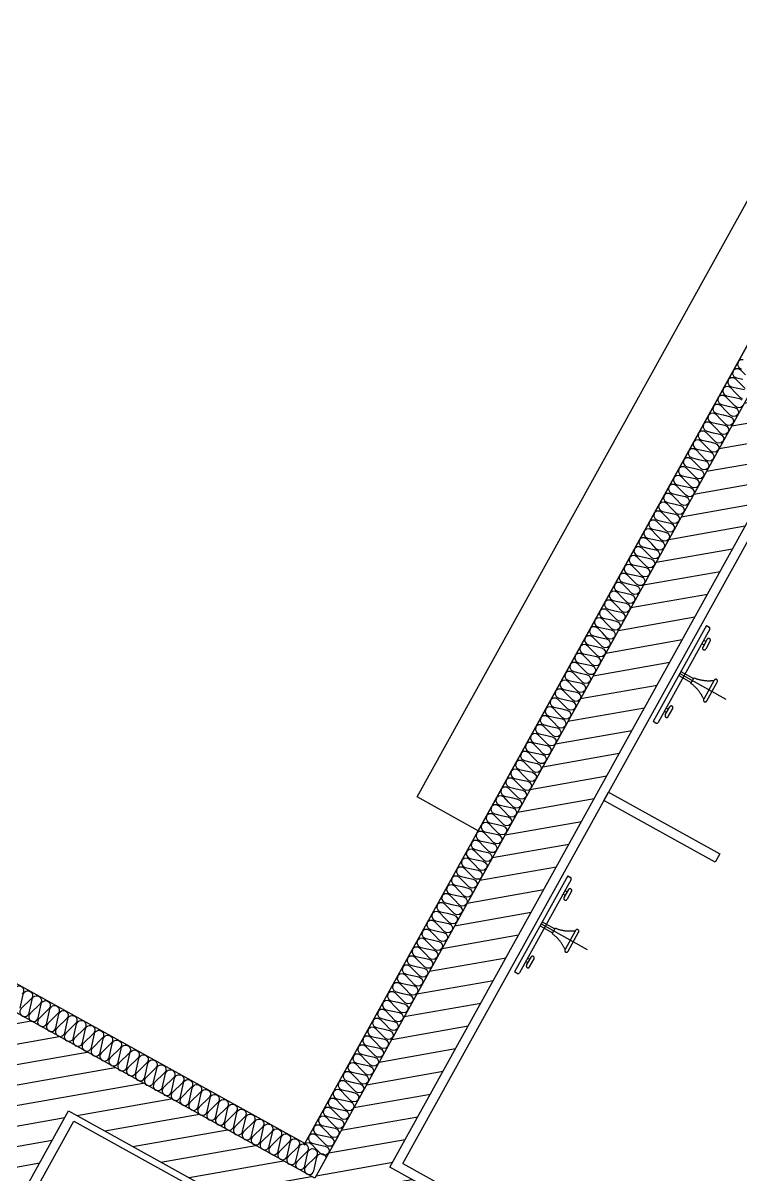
# Model space of a CAD drawing. Header units: millimetres. Extents: x -21000 to 567700, y 435000 to 850800.
# Drawn here: x 274523 to 276781, y 615798 to 619420 of the extents above; entities that cross this region are included whole.
import ezdxf
from ezdxf.xclip import XClip

# ---------------------------------------------------------------- set-up
doc = ezdxf.new("R2010")
doc.units = ezdxf.units.MM
doc.header["$LTSCALE"] = 700
doc.header["$XCLIPFRAME"] = 2
for name, pattern in [('AB_Pbase$0$12$0$HIDDEN', [0.375, 0.25, -0.125]), ('AB_Pbase$0$HIDDEN1', [0.375, 0.25, -0.125]), ('AB_Pbase$0$PHANTOM2', [1.25, 0.625, -0.125, 0.125, -0.125, 0.125, -0.125])]:
    doc.linetypes.add(name, pattern=pattern)
doc.layers.get('0').update_dxf_attribs({"color": 2})
for name, color, linetype in [('AB_Pbase$0$01-F-사우나 시설', 6, 'AB_Pbase$0$12$0$HIDDEN'), ('AB_Pbase$0$FIN', 6, 'Continuous'), ('AB_Pbase$0$HAT-BR', 5, 'Continuous'), ('AB_Pbase$0$I-EWAI_FL_WALL', 3, 'Continuous'), ('AB_Pbase$0$INS', 8, 'Continuous'), ('AB_Pbase$0$WAL', 3, 'Continuous')]:
    doc.layers.add(name, color=color, linetype=linetype)

# ---------------------------------------------------------------- blocks, each defined once
blk = doc.blocks.new('AB_Pbase$0$WRE')
at = {"layer": 'AB_Pbase$0$01-F-사우나 시설', "color": 5, "linetype": 'AB_Pbase$0$HIDDEN1', "ltscale": 100}
for p, q in [((9430, 4911.3), (9430, 5246.3)), ((9435, 5251.3), (9445, 5251.3)), ((9445, 4906.3), (9445, 5251.3)), ((9411, 5214.8), (9411, 5185.8)), ((9422, 5214.8), (9422, 5185.8)), ((9422, 5206.3), (9430, 5206.3)), ((9422, 5194.3), (9430, 5194.3)), ((9329, 5112.8), (9329, 5044.8)), ((9340, 5044.8), (9340, 5112.8)), ((9400, 5068.8), (9400, 5088.8)), ((9445, 5085.8), (9400, 5085.8)), ((9445, 5071.8), (9400, 5071.8)), ((9411, 4942.8), (9411, 4971.8)), ((9422, 4942.8), (9422, 4971.8)), ((9422, 4963.3), (9430, 4963.3)), ((9422, 4951.3), (9430, 4951.3)), ((9445, 4906.3), (9435, 4906.3))]:
    blk.add_line(p, q, dxfattribs=at)
at = {"layer": 'AB_Pbase$0$01-F-사우나 시설', "color": 1, "linetype": 'AB_Pbase$0$PHANTOM2', "ltscale": 2}
blk.add_line((9445, 5078.8), (9279, 5078.8), dxfattribs=at)
at = {"layer": 'AB_Pbase$0$01-F-사우나 시설', "color": 5, "linetype": 'AB_Pbase$0$HIDDEN1', "ltscale": 100}
for centre, radius, start, end in [((9416.5, 5214.8), 5.5, 0, 180), ((9435, 5246.3), 5, 90, 180), ((9416.5, 5185.8), 5.5, 180, 0), ((9334.5, 5113.3), 5.52, 355.0231, 184.9769), ((9414.1, 5211.2), 123.2, 232.9889, 263.4083), ((9334.5, 5044.3), 5.52, 175.0231, 4.9769), ((9414.1, 4946.5), 123.2, 96.5917, 127.0111), ((9416.5, 4971.8), 5.5, 0, 180), ((9416.5, 4942.8), 5.5, 180, 0), ((9435, 4911.3), 5, 180, 270)]:
    blk.add_arc(centre, radius, start, end, dxfattribs=at)
blk = doc.blocks.new('AB_Pbase$0$CON-106-B2F')
for p, q in [((-7230, -5550), (-7230, -5330)), ((-7230, -5330), (-2950, -5330)), ((-2950, -5550), (-7230, -5550))]:
    blk.add_line(p, q)
blk = doc.blocks.new('AB_Pbase$0$CON-106-B1F')
blk.add_blockref('AB_Pbase$0$CON-106-B2F', (0, 0))
blk = doc.blocks.new('AB_Pbase$0$지하1층 동골조')
at = {"rotation": 60.99999813646934}
blk.add_blockref('AB_Pbase$0$CON-106-B1F', (127660.4, -14071), dxfattribs=at)
blk = doc.blocks.new('AB_Pbase')
at = {"layer": 'AB_Pbase$0$HAT-BR'}
h = blk.add_hatch(dxfattribs=at)
h.set_pattern_fill('ANSI31', color=256, scale=20, angle=145)
h.paths.add_polyline_path([(235929.4, 604527.6), (236063.8, 604661.9), (238153, 602571.6), (240063.6, 606018.4), (240229.8, 605926.3), (238280.5, 602409.7), (237010.4, 601140.3), (237826.9, 600323.4), (237692.5, 600189.1), (236741.7, 601140.4), (238029, 602427)])
h.paths.add_polyline_path([(238632.8, 599517.1), (232550.1, 593437.5), (232684.4, 593303.2), (238767.1, 599382.7)])
h.paths.add_polyline_path([(239573, 598576.4), (244422.5, 593724.3), (238339.7, 587644.8), (238205.4, 587779.2), (244153.8, 593724.4), (239438.6, 598442)])
h.paths.add_polyline_path([(253366.3, 576146.8), (254890.9, 574621.3), (254756.5, 574487), (253231.9, 576012.5)], flags=17)
h.paths.add_polyline_path([(246954.3, 581883.1), (245525.6, 580455.2), (245391.3, 580589.5), (246820, 582017.5)])
h.paths.add_polyline_path([(247173.6, 582371), (252407.6, 587602.2), (252541.9, 587467.8), (247308, 582236.6)])
h.paths.add_polyline_path([(260580.1, 582120.7), (261142.4, 583135.1), (260976.2, 583227.2), (260414, 582212.8)], flags=17)
h.paths.add_polyline_path([(263886.9, 576046.1), (264234.4, 575698.5), (264194.3, 575658.4), (265114.4, 575148.5), (265206.5, 575314.6)])
edge = h.paths.add_edge_path()
edge.add_line((263638.9, 581842.7), (261303.6, 583137.2))
edge.add_line((261303.6, 583137.2), (261395.8, 583303.3))
edge.add_line((261395.8, 583303.3), (265930.7, 580789.6))
edge.add_line((265930.7, 580789.6), (269809.1, 587786.6))
edge.add_line((269809.1, 587786.6), (269975.3, 587694.4))
edge.add_line((269975.3, 587694.4), (266096.8, 580697.5))
edge.add_line((266096.8, 580697.5), (266534.1, 580455.1))
edge.add_line((266534.1, 580455.1), (266442, 580288.9))
edge.add_line((266442, 580288.9), (263805.1, 581750.6))
edge.add_line((263638.9, 581842.7), (262485.1, 579761.3))
edge.add_line((263805.1, 581750.6), (261405.4, 577421.6))
edge.add_line((262393, 579595.1), (259935.3, 580957.4))
edge.add_line((262485.1, 579761.3), (259861.3, 581215.7))
edge.add_line((262393, 579595.1), (261239.3, 577513.7))
edge.add_line((259861.3, 581215.7), (259168.1, 579965.2))
edge.add_line((259334.3, 579873.1), (259168.1, 579965.2))
edge.add_line((259935.3, 580957.4), (259334.3, 579873.1))
edge.add_line((261239.3, 577513.7), (258615.4, 578968.1))
edge.add_line((258615.4, 578968.1), (258523.3, 578802))
edge.add_line((258523.3, 578802), (263739.4, 575910.6))
edge.add_line((263739.4, 575910.6), (263879.2, 576050.4))
edge.add_line((263879.2, 576050.4), (261405.4, 577421.6))
edge = h.paths.add_edge_path()
edge.add_line((273761.7, 610263.5), (273411.9, 610457.4))
edge.add_line((273411.9, 610457.4), (273281, 610221.2))
edge.add_line((273281, 610221.2), (271837.9, 611021.2))
edge.add_line((271837.9, 611021.2), (270579.8, 608751.5))
edge.add_line((270579.8, 608751.5), (267899.1, 610237.5))
edge.add_line((267899.1, 610237.5), (268345.1, 611042.1))
edge.add_line((268345.1, 611042.1), (267907.8, 611284.5))
edge.add_line((267907.8, 611284.5), (267461.8, 610479.9))
edge.add_line((267461.8, 610479.9), (264676.1, 612024))
edge.add_line((264676.1, 612024), (266867.4, 615977.3))
edge.add_line((266867.4, 615977.3), (266701.3, 616069.4))
edge.add_line((266701.3, 616069.4), (265295.3, 613533))
edge.add_line((265295.3, 613533), (264945.5, 613726.9))
edge.add_line((264945.5, 613726.9), (264853.4, 613560.7))
edge.add_line((264853.4, 613560.7), (265203.2, 613366.8))
edge.add_line((265203.2, 613366.8), (264417.8, 611949.9))
edge.add_line((264417.8, 611949.9), (276229.5, 605402.6))
edge.add_line((276229.5, 605402.6), (278088.8, 608756.8))
edge.add_line((278088.8, 608756.8), (278565.5, 608492.5))
edge.add_line((278565.5, 608492.5), (278798.2, 608912.4))
edge.add_line((278798.2, 608912.4), (278719.4, 608956))
edge.add_line((278719.4, 608956), (278578.9, 608702.3))
edge.add_line((278578.9, 608702.3), (278093.4, 608971.4))
edge.add_line((278093.4, 608971.4), (278825.5, 610292.1))
edge.add_line((278825.5, 610292.1), (278746.8, 610335.7))
edge.add_line((278746.8, 610335.7), (278092.3, 609155))
edge.add_line((278092.3, 609155), (277414.5, 609530.7))
edge.add_line((277414.5, 609530.7), (277370.8, 609452))
edge.add_line((277370.8, 609452), (278048.7, 609076.3))
edge.add_line((278048.7, 609076.3), (276155.5, 605660.9))
edge.add_line((276155.5, 605660.9), (275027.2, 606286.3))
edge.add_line((275027.2, 606286.3), (275473.2, 607090.9))
edge.add_line((275473.2, 607090.9), (275394.5, 607134.6))
edge.add_line((275394.5, 607134.6), (274948.5, 606329.9))
edge.add_line((274948.5, 606329.9), (274668.6, 606485.1))
edge.add_line((274668.6, 606485.1), (275114.6, 607289.7))
edge.add_line((275114.6, 607289.7), (275035.9, 607333.3))
edge.add_line((275035.9, 607333.3), (274589.9, 606528.7))
edge.add_line((274589.9, 606528.7), (270746, 608659.4))
edge.add_line((270746, 608659.4), (271911.9, 610762.9))
edge.add_line((271911.9, 610762.9), (273538.7, 609861.1))
edge.add_line((273538.7, 609861.1), (273766.6, 610272.2))
h.paths.add_polyline_path([(249823.9, 630123.9), (248214.6, 631015.9), (248122.5, 630849.7), (249731.8, 629957.7)])
h.paths.add_polyline_path([(264448.6, 621462.8), (264706.6, 621319.7), (264798.7, 621485.9), (263959.1, 621951.3), (263866.9, 621785.1), (264282.4, 621554.9), (263271.6, 619731.3), (263437.7, 619639.2)])
h.paths.add_polyline_path([(269499.6, 619034.5), (268660, 619499.9), (268567.9, 619333.7), (269048.9, 619067.1), (267972.6, 617125.4), (268138.8, 617033.3), (269215.1, 618975), (269407.5, 618868.3)])
h.paths.add_polyline_path([(278950.9, 618872.1), (277573.4, 619635.6), (275440.2, 615787.3), (272265.3, 617547.2), (272173.2, 617381), (274499.7, 616091.4), (273527.6, 614337.8), (273693.8, 614245.7), (274665.9, 615999.3), (276004, 615257.5), (276166.4, 615550.5), (275676.7, 615822), (277647.4, 619377.4), (278858.8, 618705.9)])
h.paths.add_polyline_path([(271683.5, 616497.6), (271517.4, 616589.7), (270492, 614739.9), (270658.2, 614647.8)])
h.paths.add_polyline_path([(266121, 619581), (265095.6, 617731.2), (264929.4, 617823.3), (265954.8, 619673.1)])
h.paths.add_polyline_path([(264405.1, 617124.9), (264497.2, 617291.1), (264296.1, 617402.6), (264203.9, 617236.4)])
edge = h.paths.add_edge_path()
edge.add_line((261140, 623342.4), (261232.1, 623508.6))
edge.add_line((261232.1, 623508.6), (257484.4, 625586))
edge.add_line((257484.4, 625586), (257392.3, 625419.8))
edge.add_line((257392.3, 625419.8), (258756.7, 624663.5))
edge.add_line((258756.7, 624663.5), (257030.8, 621549.9))
edge.add_line((257030.8, 621549.9), (255666.4, 622306.2))
edge.add_line((255666.4, 622306.2), (255622.7, 622227.5))
edge.add_line((255622.7, 622227.5), (256987.1, 621471.2))
edge.add_line((256987.1, 621471.2), (256735, 621016.4))
edge.add_line((256735, 621016.4), (256813.8, 620972.7))
edge.add_line((256813.8, 620972.7), (258835.4, 624619.9))
edge.add_line((258835.4, 624619.9), (261140, 623342.4))
h.paths.add_polyline_path([(252295.3, 623557.4), (252251.7, 623478.7), (252800.5, 623174.5), (252844.1, 623253.2)], flags=17)
h.paths.add_polyline_path([(278024, 614023.5), (278741.6, 615317.9), (277798.7, 613617.1), (277877.5, 613573.4), (278119.7, 614010.5), (279335.4, 613336.6), (279379.1, 613415.3), (278163.4, 614089.2), (278820.3, 615274.3), (278741.6, 615317.9)])
h.paths.add_polyline_path([(276999.8, 611990.1), (277047.9, 611963.4), (276926.7, 611744.8), (276799.9, 611815.1), (277163.5, 612471), (277242.2, 612427.4)], flags=17)
h.paths.add_polyline_path([(275349.5, 612653.4), (275456.1, 612845.8), (275766.5, 612673.7), (275659.8, 612481.3)], flags=17)
h.paths.add_polyline_path([(274915.1, 612859.8), (274748.9, 612952), (274506.5, 612514.6), (274672.7, 612422.5)], flags=17)
h.paths.add_polyline_path([(279024.5, 610867.8), (280144.5, 612888.1), (280223.2, 612844.5), (279103.3, 610824.1)])
h.paths.add_polyline_path([(279601.8, 610547.8), (280721.7, 612568.2), (280800.4, 612524.5), (279680.5, 610504.2)])
edge = h.paths.add_edge_path()
edge.add_line((268115.9, 579441.1), (268710.6, 579111.4))
edge.add_line((268710.6, 579111.4), (268676.7, 579050.2))
edge.add_line((268676.7, 579050.2), (271436.1, 577520.6))
edge.add_line((271436.1, 577520.6), (271470, 577581.9))
edge.add_line((271470, 577581.9), (271528.2, 577686.8))
edge.add_line((271528.2, 577686.8), (268174.1, 579546.1))
edge.add_line((268174.1, 579546.1), (268115.9, 579441.1))
h.paths.add_polyline_path([(252546, 576288.4), (251117.3, 574860.5), (254615.6, 571360.4), (257807.1, 577118), (257640.9, 577210.2), (255736.8, 573775), (255682.7, 573829.2), (255548.3, 573694.9), (255641, 573602.1), (254521.2, 571582.1), (251315.3, 574789.7), (252680.4, 576154.1)])
h.paths.add_polyline_path([(254748.7, 622094.5), (254457.8, 621569.8), (254624, 621477.7), (254914.9, 622002.4)], flags=17)
h.paths.add_polyline_path([(260390.1, 620339.5), (260224, 620431.6), (261377.8, 622513.2), (261544, 622421.1)])
h.paths.add_polyline_path([(246694.2, 601788.4), (244262.8, 603136.2), (244354.9, 603302.4), (246786.3, 601954.6)])
h.paths.add_polyline_path([(264513.8, 616681.6), (263362.4, 614604.4), (263948.4, 614279.6), (263856.3, 614113.4), (262500.6, 614864.9), (262592.7, 615031.1), (263196.2, 614696.5), (264347.6, 616773.8)])
h.paths.add_polyline_path([(251505.8, 616203), (251413.7, 616036.9), (267384.3, 607184.2), (267476.4, 607350.4)])
h.paths.add_polyline_path([(271057.7, 605148), (274188.8, 603412.4), (272429, 600237.5), (270189.9, 601478.7), (270097.8, 601312.5), (274624, 598803.6), (274716.1, 598969.8), (272595.1, 600145.4), (274355, 603320.3), (277464.3, 601596.8), (270405.5, 588862.3), (265870.5, 591376.1), (265778.4, 591209.9), (270479.5, 588604), (277722.6, 601670.9), (271149.8, 605314.2)])
h.paths.add_polyline_path([(255481.8, 630440.5), (255389.7, 630274.4), (255792, 630051.4), (254296.4, 627353.1), (254375.1, 627309.5), (255870.8, 630007.7), (258726.4, 628424.8), (257230.8, 625726.6), (257396.9, 625634.5), (258984.7, 628498.9)])
h.paths.add_polyline_path([(252754.7, 624571.9), (253714.6, 626303.6), (253793.4, 626260), (252833.4, 624528.2)])
h.paths.add_polyline_path([(271454, 617733.9), (271546.1, 617900.1), (271143.9, 618123.1), (271051.8, 617956.9)])
h.paths.add_polyline_path([(274129.6, 612597.8), (274173.2, 612676.5), (272975, 613340.7), (272679.2, 612807.2), (272845.4, 612715.1), (273097.5, 613169.9)], flags=17)
h.paths.add_polyline_path([(261119, 615848), (261285.2, 615755.9), (262691.1, 618292.3), (262525, 618384.4)])
h.paths.add_polyline_path([(261302.7, 615746.2), (261210.6, 615580), (261503.6, 615417.6), (261595.7, 615583.7)], flags=17)
h.paths.add_polyline_path([(260779.6, 615235.7), (260945.8, 615143.6), (260407.7, 614172.8), (247559.5, 621294.6), (247428.3, 621367.4), (245110.6, 622652.1), (245202.7, 622818.3), (246042.3, 622352.9), (246488.4, 623157.5), (246654.5, 623065.4), (246208.5, 622260.8), (248062.7, 621233), (249400.8, 623646.9), (248952.5, 623895.4), (248996.2, 623974.1), (249984.5, 623426.3), (249940.9, 623347.5), (249479.5, 623603.3), (248141.4, 621189.3), (250017.5, 620149.4), (251359.6, 622570.7), (250948.5, 622798.5), (250988.1, 622869.9), (251939.3, 622342.7), (251895.6, 622264), (251434.3, 622519.7), (250096.2, 620105.8), (252811.9, 618600.4), (253257.9, 619405.1), (253336.6, 619361.5), (252890.6, 618556.8), (253257.9, 618353.2), (254159.7, 619980), (253792.3, 620183.6), (253676, 619973.7), (253597.3, 620017.3), (253905.1, 620572.7), (254071.3, 620480.6), (253971.9, 620301.3), (254627.9, 619937.7), (254535.8, 619771.5), (254238.4, 619936.4), (253336.7, 618309.6), (254613.6, 617601.7), (255607.5, 619394.7), (255773.6, 619302.6), (254779.8, 617509.6), (260333.6, 614431.1)])
h.paths.add_polyline_path([(251257.3, 624727.3), (251091.2, 624819.4), (250887.5, 624452.1), (248071, 626013.3), (247978.9, 625847.1), (247979.1, 625847), (246827.7, 623769.8), (246993.9, 623677.6), (248145.3, 625754.9), (251552, 623866.5), (251644.1, 624032.7), (251053.7, 624359.9)])
h.paths.add_polyline_path([(239278.8, 608614.4), (239444.9, 608522.3), (239503.1, 608627.2), (240058.5, 608319.4), (240150.6, 608485.5), (239595.2, 608793.4), (239937, 609410), (239416.6, 609698.5), (239373, 609619.7), (239727.2, 609423.4)], flags=17)
h.paths.add_polyline_path([(249096, 617321.6), (249188.1, 617487.8), (246328.1, 619073.1), (246196.9, 619145.8), (244727.6, 619960.3), (244635.4, 619794.1)])
h.paths.add_polyline_path([(244912.1, 609773.6), (245004.2, 609939.8), (238523.3, 613532.3), (235245.5, 607619), (234042, 606416.1), (235434.6, 605022.7), (235569, 605157.1), (234240, 606486.8), (235318, 607564.2), (236122.2, 609014.9), (238706.7, 607582.3), (238270.4, 606795.2), (238991.9, 606395.2), (239084, 606561.4), (238528.6, 606869.2), (239047.4, 607805.1), (238881.2, 607897.2), (238798.8, 607748.5), (238357.1, 607993.3), (239086.7, 609309.6), (239008, 609353.3), (238278.4, 608037), (236214.3, 609181.1), (238509.9, 613322.4), (242795.5, 610946.9), (241038.1, 607776.4), (241204.2, 607684.3), (242961.7, 610854.8)])
h.paths.add_polyline_path([(254770.9, 631457.8), (254937, 631365.6), (255145.7, 631742.1), (254979.5, 631834.2)])
h.paths.add_polyline_path([(254539.5, 630648.5), (254373.3, 630740.6), (254143, 630325.1), (253548.3, 630654.8), (253504.7, 630576.1), (254099.4, 630246.4), (253042.5, 628339.7), (251765.6, 629047.6), (252822.5, 630954.2), (252848.7, 630939.7), (252892.3, 631018.4), (252787.4, 631076.6), (251686.9, 629091.2), (250436.1, 629784.5), (250344, 629618.3), (251594.7, 628925), (250494.2, 626939.6), (250599.2, 626881.5), (250642.8, 626960.2), (250616.6, 626974.7), (251673.5, 628881.4), (252950.4, 628173.6), (251893.5, 626266.9), (251298.8, 626596.6), (251255.1, 626517.9), (251849.9, 626188.2), (251488.7, 625536.6), (251654.9, 625444.5)])
at = {"layer": 'AB_Pbase$0$FIN'}
for p, q in [((275409, 615896.1), (266400.4, 620889.6)), ((275409, 615896.1), (277549.4, 619757.5)), ((275717.4, 615833.7), (277659.1, 619336.6)), ((275717.4, 615833.7), (276425.9, 615441))]:
    blk.add_line(p, q, dxfattribs=at)
blk.add_lwpolyline([(274200, 615097), (274682.4, 615967.3), (275994.3, 615240)], dxfattribs=at)
at = {"layer": 'AB_Pbase$0$I-EWAI_FL_WALL', "color": 7}
blk.add_lwpolyline([(276714.5, 616807.4), (276700, 616781.2), (276350.1, 616975.1), (276364.7, 617001.3)], close=True, dxfattribs=at)
at = {"layer": 'AB_Pbase$0$INS'}
for points in [[(274495.3, 616380.9, -1.337395), (274520.1, 616367.1)], [(274513.7, 616322.6), (274523.3, 616365.3, -1.337394), (274548.1, 616351.6), (274516.9, 616320.8, 1.337394), (274541.7, 616307.1), (274551.2, 616349.8, -1.337394), (274576.1, 616336.1), (274544.9, 616305.3, 1.337395), (274569.7, 616291.5), (274579.2, 616334.3, -1.337395), (274604.1, 616320.5), (274572.9, 616289.8, 1.337394), (274597.7, 616276), (274607.2, 616318.8, -1.337394), (274632.1, 616305), (274600.8, 616274.3, 1.337394), (274625.7, 616260.5), (274635.2, 616303.3, -1.337394), (274660, 616289.5), (274628.8, 616258.8, 1.337395), (274653.7, 616245), (274663.2, 616287.8, -1.337395), (274688, 616274), (274656.8, 616243.3, 1.337395), (274681.6, 616229.5), (274691.2, 616272.3, -1.337395), (274716, 616258.5), (274684.8, 616227.7, 1.337394), (274709.6, 616214), (274719.2, 616256.7, -1.337394), (274744, 616243), (274712.8, 616212.2, 1.337394), (274737.6, 616198.5), (274747.2, 616241.2, -1.337394), (274772, 616227.5), (274740.8, 616196.7, 1.337394), (274765.6, 616182.9), (274775.1, 616225.7, -1.337394), (274800, 616212), (274768.8, 616181.2, 1.337395), (274793.6, 616167.4), (274803.1, 616210.2, -1.337395), (274828, 616196.4), (274796.8, 616165.7, 1.337395), (274821.6, 616151.9), (274831.1, 616194.7, -1.337395), (274856, 616180.9), (274824.7, 616150.2, 1.337395), (274849.6, 616136.4), (274859.1, 616179.2, -1.337395), (274883.9, 616165.4), (274852.7, 616134.7, 1.337395), (274877.6, 616120.9), (274887.1, 616163.7, -1.337394), (274911.9, 616149.9), (274880.7, 616119.1, 1.337395), (274905.6, 616105.4), (274915.1, 616148.1, -1.337395), (274939.9, 616134.4), (274908.7, 616103.6, 1.337395), (274933.5, 616089.9), (274943.1, 616132.6, -1.337394), (274967.9, 616118.9), (274936.7, 616088.1, 1.337394), (274961.5, 616074.4), (274971.1, 616117.1, -1.337394), (274995.9, 616103.4), (274964.7, 616072.6, 1.337394), (274989.5, 616058.8), (274999.1, 616101.6, -1.337394), (275023.9, 616087.8), (274992.7, 616057.1, 1.337394), (275017.5, 616043.3), (275027, 616086.1, -1.337394), (275051.9, 616072.3), (275020.7, 616041.6, 1.337395), (275045.5, 616027.8), (275055, 616070.6, -1.337395), (275079.9, 616056.8), (275048.6, 616026.1, 1.337394), (275073.5, 616012.3), (275083, 616055.1, -1.337394), (275107.8, 616041.3), (275076.6, 616010.5, 1.337394), (275101.5, 615996.8), (275111, 616039.5, -1.337394), (275135.8, 616025.8), (275104.6, 615995, 1.337395), (275129.5, 615981.3), (275139, 616024, -1.337395), (275163.8, 616010.3), (275132.6, 615979.5, 1.337395), (275157.4, 615965.8), (275167, 616008.5, -1.337394), (275191.8, 615994.8), (275160.6, 615964, 1.337394), (275185.4, 615950.2), (275195, 615993, -1.337395), (275219.8, 615979.2), (275188.6, 615948.5, 1.337395), (275213.4, 615934.7), (275223, 615977.5, -1.337394), (275247.8, 615963.7), (275216.6, 615933, 1.337394), (275241.4, 615919.2), (275250.9, 615962, -1.337394), (275275.8, 615948.2), (275244.6, 615917.5, 1.337394), (275269.4, 615903.7), (275278.9, 615946.5, -1.337394), (275303.8, 615932.7), (275272.5, 615901.9, 1.337395), (275297.4, 615888.2), (275306.9, 615931, -1.337394), (275331.8, 615917.2), (275300.5, 615886.4, 1.337394), (275325.4, 615872.7), (275334.9, 615915.4, -1.337394), (275359.7, 615901.7), (275328.5, 615870.9, 1.337394), (275353.4, 615857.2), (275362.9, 615899.9, -1.337394), (275387.7, 615886.2), (275356.5, 615855.4, 1.337394), (275381.3, 615841.6), (275390.9, 615884.4, -1.337394), (275415.7, 615870.6), (275384.5, 615839.9, 1.337394), (275409.3, 615826.1), (275418.9, 615868.9, -1.337394), (275443.7, 615855.1), (275412.5, 615824.4, 1.337395), (275437.3, 615810.6), (275446.9, 615853.4, -0.843611), (275476, 615851.9, -0.843611)]]:
    blk.add_lwpolyline(points, format="xyb", dxfattribs=at)
for points in [[(276788.2, 618361.1), (276778.9, 618360.8), (276771.8, 618354.6), (276770.3, 618345.4), (276774.6, 618336.6), (276782.3, 618332.3)], [(276795, 618313.9), (276780.4, 618328.8), (276772.7, 618333.1), (276763.4, 618332.8), (276756.3, 618326.6), (276754.8, 618317.4), (276759.1, 618308.6), (276766.8, 618304.3), (276787.2, 618299.9)], [(276794, 618271), (276779.4, 618285.9), (276764.9, 618300.8), (276757.2, 618305.1), (276747.8, 618304.8), (276740.8, 618298.6), (276739.3, 618289.4), (276743.6, 618280.6), (276751.3, 618276.4), (276771.7, 618271.9), (276792.1, 618267.5)], [(276786.2, 618238.7), (276778.5, 618243), (276763.9, 618257.9), (276749.3, 618272.9), (276741.6, 618277.1), (276732.3, 618276.8), (276725.3, 618270.7), (276723.8, 618261.4), (276728.1, 618252.6), (276735.8, 618248.4), (276756.2, 618243.9), (276776.6, 618239.5), (276784.3, 618235.2)], [(276787.5, 618217.9), (276780.4, 618211.7), (276770.7, 618210.7), (276763, 618215), (276748.4, 618229.9), (276733.8, 618244.9), (276726.1, 618249.1), (276716.8, 618248.8), (276709.7, 618242.7), (276708.3, 618233.4), (276712.6, 618224.6), (276720.3, 618220.4), (276740.7, 618215.9), (276761.1, 618211.5), (276768.8, 618207.2), (276773.4, 618199.1), (276772, 618189.9), (276764.9, 618183.7), (276755.2, 618182.7), (276747.5, 618187), (276732.9, 618201.9), (276718.3, 618216.9), (276710.6, 618221.1), (276701.3, 618220.8), (276694.2, 618214.7), (276692.8, 618205.4), (276697, 618196.7), (276704.7, 618192.4), (276725.1, 618187.9), (276745.5, 618183.5), (276753.2, 618179.2), (276757.9, 618171.2), (276756.4, 618161.9), (276749.4, 618155.8), (276739.7, 618154.7), (276732, 618159), (276717.4, 618174), (276702.8, 618188.9), (276695.1, 618193.2), (276685.8, 618192.8), (276678.7, 618186.7), (276677.3, 618177.4), (276681.5, 618168.7), (276689.2, 618164.4), (276709.6, 618160), (276730, 618155.5), (276737.7, 618151.2), (276742.4, 618143.2), (276740.9, 618133.9), (276733.9, 618127.8), (276724.2, 618126.8), (276716.5, 618131), (276701.9, 618146), (276687.3, 618160.9), (276679.6, 618165.2), (276670.3, 618164.9), (276663.2, 618158.7), (276661.7, 618149.5), (276666, 618140.7), (276673.7, 618136.4), (276694.1, 618132), (276714.5, 618127.5), (276722.2, 618123.3), (276726.9, 618115.2), (276725.4, 618105.9), (276718.4, 618099.8), (276708.6, 618098.8), (276700.9, 618103), (276686.4, 618118), (276671.8, 618132.9), (276664.1, 618137.2), (276654.8, 618136.9), (276647.7, 618130.7), (276646.2, 618121.5), (276650.5, 618112.7), (276658.2, 618108.4), (276678.6, 618104), (276699, 618099.5), (276706.7, 618095.3), (276711.4, 618087.2), (276709.9, 618077.9), (276702.8, 618071.8), (276693.1, 618070.8), (276685.4, 618075), (276670.8, 618090), (276656.3, 618104.9), (276648.6, 618109.2), (276639.2, 618108.9), (276632.2, 618102.7), (276630.7, 618093.5), (276635, 618084.7), (276642.7, 618080.4), (276663.1, 618076), (276683.5, 618071.5), (276691.2, 618067.3), (276695.9, 618059.2), (276694.4, 618050), (276687.3, 618043.8), (276677.6, 618042.8), (276669.9, 618047.1), (276655.3, 618062), (276640.7, 618076.9), (276633.1, 618081.2), (276623.7, 618080.9), (276616.7, 618074.7), (276615.2, 618065.5), (276619.5, 618056.7), (276627.2, 618052.5), (276647.6, 618048), (276668, 618043.6), (276675.7, 618039.3), (276680.3, 618031.2), (276678.9, 618022), (276671.8, 618015.8), (276662.1, 618014.8), (276654.4, 618019.1), (276639.8, 618034), (276625.2, 618049), (276617.5, 618053.2), (276608.2, 618052.9), (276601.1, 618046.8), (276599.7, 618037.5), (276604, 618028.7), (276611.7, 618024.5), (276632.1, 618020), (276652.5, 618015.6), (276660.2, 618011.3), (276664.8, 618003.2), (276663.4, 617994), (276656.3, 617987.8), (276646.6, 617986.8), (276638.9, 617991.1), (276624.3, 618006), (276609.7, 618021), (276602, 618025.2), (276592.7, 618024.9), (276585.6, 618018.8), (276584.2, 618009.5), (276588.4, 618000.7), (276596.1, 617996.5), (276616.5, 617992), (276636.9, 617987.6), (276644.6, 617983.3), (276649.3, 617975.2), (276647.8, 617966), (276640.8, 617959.8), (276631.1, 617958.8), (276623.4, 617963.1), (276608.8, 617978), (276594.2, 617993), (276586.5, 617997.2), (276577.2, 617996.9), (276570.1, 617990.8), (276568.7, 617981.5), (276572.9, 617972.8), (276580.6, 617968.5), (276601, 617964), (276621.4, 617959.6), (276629.1, 617955.3), (276633.8, 617947.3), (276632.3, 617938), (276625.3, 617931.9), (276615.6, 617930.8), (276607.9, 617935.1), (276593.3, 617950), (276578.7, 617965), (276571, 617969.3), (276561.7, 617968.9), (276554.6, 617962.8), (276553.1, 617953.5), (276557.4, 617944.8), (276565.1, 617940.5), (276585.5, 617936.1), (276605.9, 617931.6), (276613.6, 617927.3), (276618.3, 617919.3), (276616.8, 617910), (276609.8, 617903.9), (276600, 617902.8), (276592.3, 617907.1), (276577.8, 617922.1), (276563.2, 617937), (276555.5, 617941.3), (276546.2, 617941), (276539.1, 617934.8), (276537.6, 617925.6), (276541.9, 617916.8), (276549.6, 617912.5), (276570, 617908.1), (276590.4, 617903.6), (276598.1, 617899.4), (276602.8, 617891.3), (276601.3, 617882), (276594.2, 617875.9), (276584.5, 617874.9), (276576.8, 617879.1), (276562.2, 617894.1), (276547.7, 617909), (276540, 617913.3), (276530.6, 617913), (276523.6, 617906.8), (276522.1, 617897.6), (276526.4, 617888.8), (276534.1, 617884.5), (276554.5, 617880.1), (276574.9, 617875.6), (276582.6, 617871.4), (276587.3, 617863.3), (276585.8, 617854), (276578.7, 617847.9), (276569, 617846.9), (276561.3, 617851.1), (276546.7, 617866.1), (276532.2, 617881), (276524.5, 617885.3), (276515.1, 617885), (276508.1, 617878.8), (276506.6, 617869.6), (276510.9, 617860.8), (276518.6, 617856.5), (276539, 617852.1), (276559.4, 617847.6), (276567.1, 617843.4), (276571.7, 617835.3), (276570.3, 617826.1), (276563.2, 617819.9), (276553.5, 617818.9), (276545.8, 617823.2), (276531.2, 617838.1), (276516.6, 617853), (276508.9, 617857.3), (276499.6, 617857), (276492.6, 617850.8), (276491.1, 617841.6), (276495.4, 617832.8), (276503.1, 617828.6), (276523.5, 617824.1), (276543.9, 617819.7), (276551.6, 617815.4), (276556.2, 617807.3), (276554.8, 617798.1), (276547.7, 617791.9), (276538, 617790.9), (276530.3, 617795.2), (276515.7, 617810.1), (276501.1, 617825.1), (276493.4, 617829.3), (276484.1, 617829), (276477, 617822.9), (276475.6, 617813.6), (276479.9, 617804.8), (276487.5, 617800.6), (276508, 617796.1), (276528.4, 617791.7), (276536, 617787.4), (276540.7, 617779.3), (276539.3, 617770.1), (276532.2, 617763.9), (276522.5, 617762.9), (276514.8, 617767.2), (276500.2, 617782.1), (276485.6, 617797.1), (276477.9, 617801.3), (276468.6, 617801), (276461.5, 617794.9), (276460.1, 617785.6), (276464.3, 617776.8), (276472, 617772.6), (276492.4, 617768.1), (276512.8, 617763.7), (276520.5, 617759.4), (276525.2, 617751.3), (276523.7, 617742.1), (276516.7, 617735.9), (276507, 617734.9), (276499.3, 617739.2), (276484.7, 617754.1), (276470.1, 617769.1), (276462.4, 617773.3), (276453.1, 617773), (276446, 617766.9), (276444.5, 617757.6), (276448.8, 617748.9), (276456.5, 617744.6), (276476.9, 617740.1), (276497.3, 617735.7), (276505, 617731.4), (276509.7, 617723.3), (276508.2, 617714.1), (276501.2, 617708), (276491.4, 617706.9), (276483.7, 617711.2), (276469.2, 617726.1), (276454.6, 617741.1), (276446.9, 617745.4), (276437.6, 617745), (276430.5, 617738.9), (276429, 617729.6), (276433.3, 617720.9), (276441, 617716.6), (276461.4, 617712.2), (276481.8, 617707.7), (276489.5, 617703.4), (276494.2, 617695.4), (276492.7, 617686.1), (276485.6, 617680), (276475.9, 617678.9), (276468.2, 617683.2), (276453.7, 617698.2), (276439.1, 617713.1), (276431.4, 617717.4), (276422, 617717), (276415, 617710.9), (276413.5, 617701.7), (276417.8, 617692.9), (276425.5, 617688.6), (276445.9, 617684.2), (276466.3, 617679.7), (276474, 617675.4), (276478.7, 617667.4), (276477.2, 617658.1), (276470.1, 617652), (276460.4, 617651), (276452.7, 617655.2), (276438.1, 617670.2), (276423.6, 617685.1), (276415.9, 617689.4), (276406.5, 617689.1), (276399.5, 617682.9), (276398, 617673.7), (276402.3, 617664.9), (276410, 617660.6), (276430.4, 617656.2), (276450.8, 617651.7), (276458.5, 617647.5), (276463.1, 617639.4), (276461.7, 617630.1), (276454.6, 617624), (276444.9, 617623), (276437.2, 617627.2), (276422.6, 617642.2), (276408, 617657.1), (276400.3, 617661.4), (276391, 617661.1), (276384, 617654.9), (276382.5, 617645.7), (276386.8, 617636.9), (276394.5, 617632.6), (276414.9, 617628.2), (276435.3, 617623.7), (276443, 617619.5), (276447.6, 617611.4), (276446.2, 617602.1), (276439.1, 617596), (276429.4, 617595), (276421.7, 617599.2), (276407.1, 617614.2), (276392.5, 617629.1), (276384.8, 617633.4), (276375.5, 617633.1), (276368.4, 617626.9), (276367, 617617.7), (276371.3, 617608.9), (276379, 617604.6), (276399.4, 617600.2), (276419.8, 617595.8), (276427.5, 617591.5), (276432.1, 617583.4), (276430.7, 617574.2), (276423.6, 617568), (276413.9, 617567), (276406.2, 617571.3), (276391.6, 617586.2), (276377, 617601.1), (276369.3, 617605.4), (276360, 617605.1), (276352.9, 617599), (276351.5, 617589.7), (276355.7, 617580.9), (276363.4, 617576.7), (276383.8, 617572.2), (276404.2, 617567.8), (276411.9, 617563.5), (276416.6, 617555.4), (276415.1, 617546.2), (276408.1, 617540), (276398.4, 617539), (276390.7, 617543.3), (276376.1, 617558.2), (276361.5, 617573.2), (276353.8, 617577.4), (276344.5, 617577.1), (276337.4, 617571), (276335.9, 617561.7), (276340.2, 617552.9), (276347.9, 617548.7), (276368.3, 617544.2), (276388.7, 617539.8), (276396.4, 617535.5), (276401.1, 617527.4), (276399.6, 617518.2), (276392.6, 617512), (276382.8, 617511), (276375.2, 617515.3), (276360.6, 617530.2), (276346, 617545.2), (276338.3, 617549.4), (276329, 617549.1), (276321.9, 617543), (276320.4, 617533.7), (276324.7, 617525), (276332.4, 617520.7), (276352.8, 617516.2), (276373.2, 617511.8), (276380.9, 617507.5), (276385.6, 617499.4), (276384.1, 617490.2), (276377, 617484.1), (276367.3, 617483), (276359.6, 617487.3), (276345.1, 617502.2), (276330.5, 617517.2), (276322.8, 617521.5), (276313.4, 617521.1), (276306.4, 617515), (276304.9, 617505.7), (276309.2, 617497), (276316.9, 617492.7), (276337.3, 617488.2), (276357.7, 617483.8), (276365.4, 617479.5), (276370.1, 617471.5), (276368.6, 617462.2), (276361.5, 617456.1), (276351.8, 617455), (276344.1, 617459.3), (276329.5, 617474.3), (276315, 617489.2), (276307.3, 617493.5), (276297.9, 617493.1), (276290.9, 617487), (276289.4, 617477.8), (276293.7, 617469), (276301.4, 617464.7), (276321.8, 617460.3), (276342.2, 617455.8), (276349.9, 617451.5), (276354.6, 617443.5), (276353.1, 617434.2), (276346, 617428.1), (276336.3, 617427.1), (276328.6, 617431.3), (276314, 617446.3), (276299.4, 617461.2), (276291.7, 617465.5), (276282.4, 617465.2), (276275.4, 617459), (276273.9, 617449.8), (276278.2, 617441), (276285.9, 617436.7), (276306.3, 617432.3), (276326.7, 617427.8), (276334.4, 617423.6), (276339, 617415.5), (276337.6, 617406.2), (276330.5, 617400.1), (276320.8, 617399.1), (276313.1, 617403.3), (276298.5, 617418.3), (276283.9, 617433.2), (276276.2, 617437.5), (276266.9, 617437.2), (276259.8, 617431), (276258.4, 617421.8), (276262.7, 617413), (276270.4, 617408.7), (276290.8, 617404.3), (276311.2, 617399.8), (276318.9, 617395.6), (276323.5, 617387.5), (276322.1, 617378.2), (276315, 617372.1), (276305.3, 617371.1), (276297.6, 617375.3), (276283, 617390.3), (276268.4, 617405.2), (276260.7, 617409.5), (276251.4, 617409.2), (276244.3, 617403), (276242.9, 617393.8), (276247.1, 617385), (276254.8, 617380.7), (276275.2, 617376.3), (276295.6, 617371.8), (276303.3, 617367.6), (276308, 617359.5), (276306.5, 617350.3), (276299.5, 617344.1), (276289.8, 617343.1), (276282.1, 617347.4), (276267.5, 617362.3), (276252.9, 617377.2), (276245.2, 617381.5), (276235.9, 617381.2), (276228.8, 617375), (276227.3, 617365.8), (276231.6, 617357), (276239.3, 617352.8), (276259.7, 617348.3), (276280.1, 617343.9), (276287.8, 617339.6), (276292.5, 617331.5), (276291, 617322.3), (276284, 617316.1), (276274.3, 617315.1), (276266.6, 617319.4), (276252, 617334.3), (276237.4, 617349.3), (276229.7, 617353.5), (276220.4, 617353.2), (276213.3, 617347.1), (276211.8, 617337.8), (276216.1, 617329), (276223.8, 617324.8), (276244.2, 617320.3), (276264.6, 617315.9), (276272.3, 617311.6), (276277, 617303.5), (276275.5, 617294.3), (276268.4, 617288.1), (276258.7, 617287.1), (276251, 617291.4), (276236.5, 617306.3), (276221.9, 617321.3), (276214.2, 617325.5), (276204.9, 617325.2), (276197.8, 617319.1), (276196.3, 617309.8), (276200.6, 617301), (276208.3, 617296.8), (276228.7, 617292.3), (276249.1, 617287.9), (276256.8, 617283.6), (276261.5, 617275.5), (276260, 617266.3), (276252.9, 617260.1), (276243.2, 617259.1), (276235.5, 617263.4), (276220.9, 617278.3), (276206.4, 617293.3), (276198.7, 617297.5), (276189.3, 617297.2), (276182.3, 617291.1), (276180.8, 617281.8), (276185.1, 617273.1), (276192.8, 617268.8), (276213.2, 617264.3), (276233.6, 617259.9), (276241.3, 617255.6), (276246, 617247.6), (276244.5, 617238.3), (276237.4, 617232.2), (276227.7, 617231.1), (276220, 617235.4), (276205.4, 617250.4), (276190.8, 617265.3), (276183.1, 617269.6), (276173.8, 617269.2), (276166.8, 617263.1), (276165.3, 617253.8), (276169.6, 617245.1), (276177.3, 617240.8), (276197.7, 617236.4), (276218.1, 617231.9), (276225.8, 617227.6), (276230.4, 617219.6), (276229, 617210.3), (276221.9, 617204.2), (276212.2, 617203.2), (276204.5, 617207.4), (276189.9, 617222.4), (276175.3, 617237.3), (276167.6, 617241.6), (276158.3, 617241.3), (276151.2, 617235.1), (276149.8, 617225.9), (276154.1, 617217.1), (276161.8, 617212.8), (276182.2, 617208.4), (276202.6, 617203.9), (276210.3, 617199.7), (276214.9, 617191.6), (276213.5, 617182.3), (276206.4, 617176.2), (276196.7, 617175.2), (276189, 617179.4), (276174.4, 617194.4), (276159.8, 617209.3), (276152.1, 617213.6), (276142.8, 617213.3), (276135.7, 617207.1), (276134.3, 617197.9), (276138.5, 617189.1), (276146.2, 617184.8), (276166.6, 617180.4), (276187, 617175.9), (276194.7, 617171.7), (276199.4, 617163.6), (276197.9, 617154.3), (276190.9, 617148.2), (276181.2, 617147.2), (276173.5, 617151.4), (276158.9, 617166.4), (276144.3, 617181.3), (276136.6, 617185.6), (276127.3, 617185.3), (276120.2, 617179.1), (276118.8, 617169.9), (276123, 617161.1), (276130.7, 617156.8), (276151.1, 617152.4), (276171.5, 617147.9), (276179.2, 617143.7), (276183.9, 617135.6), (276182.4, 617126.4), (276175.4, 617120.2), (276165.7, 617119.2), (276158, 617123.5), (276143.4, 617138.4), (276128.8, 617153.3), (276121.1, 617157.6), (276111.8, 617157.3), (276104.7, 617151.1), (276103.2, 617141.9), (276107.5, 617133.1), (276115.2, 617128.9), (276135.6, 617124.4), (276156, 617120), (276163.7, 617115.7), (276168.4, 617107.6), (276166.9, 617098.4), (276159.9, 617092.2), (276150.1, 617091.2), (276142.4, 617095.5), (276127.9, 617110.4), (276113.3, 617125.4), (276105.6, 617129.6), (276096.3, 617129.3), (276089.2, 617123.2), (276087.7, 617113.9), (276092, 617105.1), (276099.7, 617100.9), (276120.1, 617096.4), (276140.5, 617092), (276148.2, 617087.7), (276152.9, 617079.6), (276151.4, 617070.4), (276144.3, 617064.2), (276134.6, 617063.2), (276126.9, 617067.5), (276112.3, 617082.4), (276097.8, 617097.4), (276090.1, 617101.6), (276080.7, 617101.3), (276073.7, 617095.2), (276072.2, 617085.9), (276076.5, 617077.1), (276084.2, 617072.9), (276104.6, 617068.4), (276125, 617064), (276132.7, 617059.7), (276137.4, 617051.6), (276135.9, 617042.4), (276128.8, 617036.2), (276119.1, 617035.2), (276111.4, 617039.5), (276096.8, 617054.4), (276082.2, 617069.4), (276074.6, 617073.6), (276065.2, 617073.3), (276058.2, 617067.2), (276056.7, 617057.9), (276061, 617049.2), (276068.7, 617044.9), (276089.1, 617040.4), (276109.5, 617036), (276117.2, 617031.7), (276121.8, 617023.7), (276120.4, 617014.4), (276113.3, 617008.3), (276103.6, 617007.2), (276095.9, 617011.5), (276081.3, 617026.4), (276066.7, 617041.4), (276059, 617045.7), (276049.7, 617045.3), (276042.6, 617039.2), (276041.2, 617029.9), (276045.5, 617021.2), (276053.2, 617016.9), (276073.6, 617012.5), (276094, 617008), (276101.7, 617003.7), (276106.3, 616995.7), (276104.9, 616986.4), (276097.8, 616980.3), (276088.1, 616979.3), (276080.4, 616983.5), (276065.8, 616998.5), (276051.2, 617013.4), (276043.5, 617017.7), (276034.2, 617017.4), (276027.1, 617011.2), (276025.7, 617002), (276029.9, 616993.2), (276037.6, 616988.9), (276058, 616984.5), (276078.4, 616980), (276086.1, 616975.8), (276090.8, 616967.7), (276089.3, 616958.4), (276082.3, 616952.3), (276072.6, 616951.3), (276064.9, 616955.5), (276050.3, 616970.5), (276035.7, 616985.4), (276028, 616989.7), (276018.7, 616989.4), (276011.6, 616983.2), (276010.2, 616974), (276014.4, 616965.2), (276022.1, 616960.9), (276042.5, 616956.5), (276062.9, 616952), (276070.6, 616947.8), (276075.3, 616939.7), (276073.8, 616930.4), (276066.8, 616924.3), (276057.1, 616923.3), (276049.4, 616927.5), (276034.8, 616942.5), (276020.2, 616957.4), (276012.5, 616961.7), (276003.2, 616961.4), (275996.1, 616955.2), (275994.6, 616946), (275998.9, 616937.2), (276006.6, 616932.9), (276027, 616928.5), (276047.4, 616924), (276055.1, 616919.8), (276059.8, 616911.7), (276058.3, 616902.5), (276051.3, 616896.3), (276041.5, 616895.3), (276033.8, 616899.6), (276019.3, 616914.5), (276004.7, 616929.4), (275997, 616933.7), (275987.7, 616933.4), (275980.6, 616927.2), (275979.1, 616918), (275983.4, 616909.2), (275991.1, 616905), (276011.5, 616900.5), (276031.9, 616896.1), (276039.6, 616891.8), (276044.3, 616883.7), (276042.8, 616874.5), (276035.7, 616868.3), (276026, 616867.3), (276018.3, 616871.6), (276003.7, 616886.5), (275989.2, 616901.5), (275981.5, 616905.7), (275972.1, 616905.4), (275965.1, 616899.3), (275963.6, 616890), (275967.9, 616881.2), (275975.6, 616877), (275996, 616872.5), (276016.4, 616868.1), (276024.1, 616863.8), (276028.8, 616855.7), (276027.3, 616846.5), (276020.2, 616840.3), (276010.5, 616839.3), (276002.8, 616843.6), (275988.2, 616858.5), (275973.7, 616873.5), (275966, 616877.7), (275956.6, 616877.4), (275949.6, 616871.3), (275948.1, 616862), (275952.4, 616853.2), (275960.1, 616849), (275980.5, 616844.5), (276000.9, 616840.1), (276008.6, 616835.8), (276013.2, 616827.7), (276011.8, 616818.5), (276004.7, 616812.3), (275995, 616811.3), (275987.3, 616815.6), (275972.7, 616830.5), (275958.1, 616845.5), (275950.4, 616849.7), (275941.1, 616849.4), (275934.1, 616843.3), (275932.6, 616834), (275936.9, 616825.3), (275944.6, 616821), (275965, 616816.5), (275985.4, 616812.1), (275993.1, 616807.8), (275997.7, 616799.7), (275996.3, 616790.5), (275989.2, 616784.4), (275979.5, 616783.3), (275971.8, 616787.6), (275957.2, 616802.5), (275942.6, 616817.5), (275934.9, 616821.8), (275925.6, 616821.4), (275918.5, 616815.3), (275917.1, 616806), (275921.4, 616797.3), (275929, 616793), (275949.4, 616788.6), (275969.9, 616784.1), (275977.5, 616779.8), (275982.2, 616771.8), (275980.7, 616762.5), (275973.7, 616756.4), (275964, 616755.3), (275956.3, 616759.6), (275941.7, 616774.6), (275927.1, 616789.5), (275919.4, 616793.8), (275910.1, 616793.4), (275903, 616787.3), (275901.6, 616778.1), (275905.8, 616769.3), (275913.5, 616765), (275933.9, 616760.6), (275954.3, 616756.1), (275962, 616751.9), (275966.7, 616743.8), (275965.2, 616734.5), (275958.2, 616728.4), (275948.5, 616727.4), (275940.8, 616731.6), (275926.2, 616746.6), (275911.6, 616761.5), (275903.9, 616765.8), (275894.6, 616765.5), (275887.5, 616759.3), (275886, 616750.1), (275890.3, 616741.3), (275898, 616737), (275918.4, 616732.6), (275938.8, 616728.1), (275946.5, 616723.9), (275951.2, 616715.8), (275949.7, 616706.5), (275942.7, 616700.4), (275932.9, 616699.4), (275925.2, 616703.6), (275910.7, 616718.6), (275896.1, 616733.5), (275888.4, 616737.8), (275879.1, 616737.5), (275872, 616731.3), (275870.5, 616722.1), (275874.8, 616713.3), (275882.5, 616709), (275902.9, 616704.6), (275923.3, 616700.1), (275931, 616695.9), (275935.7, 616687.8), (275934.2, 616678.5), (275927.1, 616672.4), (275917.4, 616671.4), (275909.7, 616675.7), (275895.2, 616690.6), (275880.6, 616705.5), (275872.9, 616709.8), (275863.5, 616709.5), (275856.5, 616703.3), (275855, 616694.1), (275859.3, 616685.3), (275867, 616681), (275887.4, 616676.6), (275907.8, 616672.2), (275915.5, 616667.9), (275920.2, 616659.8), (275918.7, 616650.6), (275911.6, 616644.4), (275901.9, 616643.4), (275894.2, 616647.7), (275879.6, 616662.6), (275865.1, 616677.6), (275857.4, 616681.8), (275848, 616681.5), (275841, 616675.4), (275839.5, 616666.1), (275843.8, 616657.3), (275851.5, 616653.1), (275871.9, 616648.6), (275892.3, 616644.2), (275900, 616639.9), (275904.6, 616631.8), (275903.2, 616622.6), (275896.1, 616616.4), (275886.4, 616615.4), (275878.7, 616619.7), (275864.1, 616634.6), (275849.5, 616649.6), (275841.8, 616653.8), (275832.5, 616653.5), (275825.5, 616647.4), (275824, 616638.1), (275828.3, 616629.3), (275836, 616625.1), (275856.4, 616620.6), (275876.8, 616616.2), (275884.5, 616611.9), (275889.1, 616603.8), (275887.7, 616594.6), (275880.6, 616588.4), (275870.9, 616587.4), (275863.2, 616591.7), (275848.6, 616606.6), (275834, 616621.6), (275826.3, 616625.8), (275817, 616625.5), (275809.9, 616619.4), (275808.5, 616610.1), (275812.8, 616601.4), (275820.5, 616597.1), (275840.9, 616592.6), (275861.3, 616588.2), (275869, 616583.9), (275873.6, 616575.8), (275872.2, 616566.6), (275865.1, 616560.5), (275855.4, 616559.4), (275847.7, 616563.7), (275833.1, 616578.6), (275818.5, 616593.6), (275810.8, 616597.9), (275801.5, 616597.5), (275794.4, 616591.4), (275793, 616582.1), (275797.2, 616573.4), (275804.9, 616569.1), (275825.3, 616564.7), (275845.7, 616560.2), (275853.4, 616555.9), (275858.1, 616547.9), (275856.6, 616538.6), (275849.6, 616532.5), (275839.9, 616531.4), (275832.2, 616535.7), (275817.6, 616550.7), (275803, 616565.6), (275795.3, 616569.9), (275786, 616569.5), (275778.9, 616563.4), (275777.4, 616554.2), (275781.7, 616545.4), (275789.4, 616541.1), (275809.8, 616536.7), (275830.2, 616532.2), (275837.9, 616527.9), (275842.6, 616519.9), (275841.1, 616510.6), (275834.1, 616504.5), (275824.3, 616503.5), (275816.7, 616507.7), (275802.1, 616522.7), (275787.5, 616537.6), (275779.8, 616541.9), (275770.5, 616541.6), (275763.4, 616535.4), (275761.9, 616526.2), (275766.2, 616517.4), (275773.9, 616513.1), (275794.3, 616508.7), (275814.7, 616504.2), (275822.4, 616500), (275827.1, 616491.9), (275825.6, 616482.6), (275818.5, 616476.5), (275808.8, 616475.5), (275801.1, 616479.7), (275786.6, 616494.7), (275772, 616509.6), (275764.3, 616513.9), (275754.9, 616513.6), (275747.9, 616507.4), (275746.4, 616498.2), (275750.7, 616489.4), (275758.4, 616485.1), (275778.8, 616480.7), (275799.2, 616476.2), (275806.9, 616472), (275811.6, 616463.9), (275810.1, 616454.6), (275803, 616448.5), (275793.3, 616447.5), (275785.6, 616451.7), (275771, 616466.7), (275756.5, 616481.6), (275748.8, 616485.9), (275739.4, 616485.6), (275732.4, 616479.4), (275730.9, 616470.2), (275735.2, 616461.4), (275742.9, 616457.1), (275763.3, 616452.7), (275783.7, 616448.3), (275791.4, 616444), (275796.1, 616435.9), (275794.6, 616426.7), (275787.5, 616420.5), (275777.8, 616419.5), (275770.1, 616423.8), (275755.5, 616438.7), (275740.9, 616453.6), (275733.2, 616457.9), (275723.9, 616457.6), (275716.9, 616451.5), (275715.4, 616442.2), (275719.7, 616433.4), (275727.4, 616429.2), (275747.8, 616424.7), (275768.2, 616420.3), (275775.9, 616416), (275780.5, 616407.9), (275779.1, 616398.7), (275772, 616392.5), (275762.3, 616391.5), (275754.6, 616395.8), (275740, 616410.7), (275725.4, 616425.7), (275717.7, 616429.9), (275708.4, 616429.6), (275701.3, 616423.5), (275699.9, 616414.2), (275704.2, 616405.4), (275711.9, 616401.2), (275732.3, 616396.7), (275752.7, 616392.3), (275760.4, 616388), (275765, 616379.9), (275763.6, 616370.7), (275756.5, 616364.5), (275746.8, 616363.5), (275739.1, 616367.8), (275724.5, 616382.7), (275709.9, 616397.7), (275702.2, 616401.9), (275692.9, 616401.6), (275685.8, 616395.5), (275684.4, 616386.2), (275688.6, 616377.4), (275696.3, 616373.2), (275716.7, 616368.7), (275737.1, 616364.3), (275744.8, 616360), (275749.5, 616351.9), (275748, 616342.7), (275741, 616336.6), (275731.3, 616335.5), (275723.6, 616339.8), (275709, 616354.7), (275694.4, 616369.7), (275686.7, 616374), (275677.4, 616373.6), (275670.3, 616367.5), (275668.8, 616358.2), (275673.1, 616349.5), (275680.8, 616345.2), (275701.2, 616340.7), (275721.6, 616336.3), (275729.3, 616332), (275734, 616324), (275732.5, 616314.7), (275725.5, 616308.6), (275715.8, 616307.5), (275708.1, 616311.8), (275693.5, 616326.8), (275678.9, 616341.7), (275671.2, 616346), (275661.9, 616345.6), (275654.8, 616339.5), (275653.3, 616330.3), (275657.6, 616321.5), (275665.3, 616317.2), (275685.7, 616312.8), (275706.1, 616308.3), (275713.8, 616304), (275718.5, 616296), (275717, 616286.7), (275709.9, 616280.6), (275700.2, 616279.6), (275692.5, 616283.8), (275678, 616298.8), (275663.4, 616313.7), (275655.7, 616318), (275646.4, 616317.7), (275639.3, 616311.5), (275637.8, 616302.3), (275642.1, 616293.5), (275649.8, 616289.2), (275670.2, 616284.8), (275690.6, 616280.3), (275698.3, 616276.1), (275703, 616268), (275701.5, 616258.7), (275694.4, 616252.6), (275684.7, 616251.6), (275677, 616255.8), (275662.4, 616270.8), (275647.9, 616285.7), (275640.2, 616290), (275630.8, 616289.7), (275623.8, 616283.5), (275622.3, 616274.3), (275626.6, 616265.5), (275634.3, 616261.2), (275654.7, 616256.8), (275675.1, 616252.3), (275682.8, 616248.1), (275687.5, 616240), (275686, 616230.7), (275678.9, 616224.6), (275669.2, 616223.6), (275661.5, 616227.8), (275646.9, 616242.8), (275632.3, 616257.7), (275624.6, 616262), (275615.3, 616261.7), (275608.3, 616255.5), (275606.8, 616246.3), (275611.1, 616237.5), (275618.8, 616233.2), (275639.2, 616228.8), (275659.6, 616224.3), (275667.3, 616220.1), (275671.9, 616212), (275670.5, 616202.8), (275663.4, 616196.6), (275653.7, 616195.6), (275646, 616199.9), (275631.4, 616214.8), (275616.8, 616229.7), (275609.1, 616234), (275599.8, 616233.7), (275592.7, 616227.5), (275591.3, 616218.3), (275595.6, 616209.5), (275603.3, 616205.3), (275623.7, 616200.8), (275644.1, 616196.4), (275651.8, 616192.1), (275656.4, 616184), (275655, 616174.8), (275647.9, 616168.6), (275638.2, 616167.6), (275630.5, 616171.9), (275615.9, 616186.8), (275601.3, 616201.8), (275593.6, 616206), (275584.3, 616205.7), (275577.2, 616199.6), (275575.8, 616190.3), (275580, 616181.5), (275587.7, 616177.3), (275608.1, 616172.8), (275628.5, 616168.4), (275636.2, 616164.1), (275640.9, 616156), (275639.4, 616146.8), (275632.4, 616140.6), (275622.7, 616139.6), (275615, 616143.9), (275600.4, 616158.8), (275585.8, 616173.8), (275578.1, 616178), (275568.8, 616177.7), (275561.7, 616171.6), (275560.2, 616162.3), (275564.5, 616153.5), (275572.2, 616149.3), (275592.6, 616144.8), (275613, 616140.4), (275620.7, 616136.1), (275625.4, 616128), (275623.9, 616118.8), (275616.9, 616112.6), (275607.2, 616111.6), (275599.5, 616115.9), (275584.9, 616130.8), (275570.3, 616145.8), (275562.6, 616150), (275553.3, 616149.7), (275546.2, 616143.6), (275544.7, 616134.3), (275549, 616125.6), (275556.7, 616121.3), (275577.1, 616116.8), (275597.5, 616112.4), (275605.2, 616108.1), (275609.9, 616100.1), (275608.4, 616090.8), (275601.4, 616084.7), (275591.6, 616083.6), (275583.9, 616087.9), (275569.4, 616102.9), (275554.8, 616117.8), (275547.1, 616122.1), (275537.8, 616121.7), (275530.7, 616115.6), (275529.2, 616106.3), (275533.5, 616097.6), (275541.2, 616093.3), (275561.6, 616088.9), (275582, 616084.4), (275589.7, 616080.1), (275594.4, 616072.1), (275592.9, 616062.8), (275585.8, 616056.7), (275576.1, 616055.7), (275568.4, 616059.9), (275553.8, 616074.9), (275539.3, 616089.8), (275531.6, 616094.1), (275522.2, 616093.8), (275515.2, 616087.6), (275513.7, 616078.4), (275518, 616069.6), (275525.7, 616065.3), (275546.1, 616060.9), (275566.5, 616056.4), (275574.2, 616052.2), (275578.9, 616044.1), (275577.4, 616034.8), (275570.3, 616028.7), (275560.6, 616027.7), (275552.9, 616031.9), (275538.3, 616046.9), (275523.7, 616061.8), (275516.1, 616066.1), (275506.7, 616065.8), (275499.7, 616059.6), (275498.2, 616050.4), (275502.5, 616041.6), (275510.2, 616037.3), (275530.6, 616032.9), (275551, 616028.4), (275558.7, 616024.2), (275563.3, 616016.1), (275561.9, 616006.8), (275554.8, 616000.7), (275545.1, 615999.7), (275537.4, 616003.9), (275522.8, 616018.9), (275508.2, 616033.8), (275500.5, 616038.1), (275491.2, 616037.8), (275484.1, 616031.6), (275482.7, 616022.4), (275487, 616013.6), (275494.7, 616009.3), (275515.1, 616004.9), (275535.5, 616000.4), (275543.2, 615996.2), (275547.8, 615988.1), (275546.4, 615978.9), (275539.3, 615972.7), (275529.6, 615971.7), (275521.9, 615976), (275507.3, 615990.9), (275492.7, 616005.8), (275485, 616010.1), (275475.7, 616009.8), (275468.6, 616003.6), (275467.2, 615994.4), (275471.4, 615985.6), (275479.1, 615981.4), (275499.5, 615976.9), (275519.9, 615972.5), (275527.6, 615968.2), (275532.3, 615960.1), (275530.8, 615950.9), (275523.8, 615944.7), (275514.1, 615943.7), (275506.4, 615948), (275491.8, 615962.9), (275477.2, 615977.9), (275469.5, 615982.1), (275460.2, 615981.8), (275453.1, 615975.7), (275451.7, 615966.4), (275455.9, 615957.6), (275463.6, 615953.4), (275484, 615948.9), (275504.4, 615944.5), (275512.1, 615940.2), (275516.8, 615932.1), (275515.3, 615922.9), (275508.3, 615916.7), (275498.6, 615915.7), (275490.9, 615920), (275476.3, 615934.9), (275461.7, 615949.9), (275454, 615954.1), (275444.7, 615953.8), (275437.6, 615947.7), (275436.1, 615938.4), (275440.4, 615929.6), (275448.1, 615925.4), (275468.5, 615920.9), (275488.9, 615916.5), (275496.6, 615912.2), (275501.3, 615904.1), (275499.8, 615894.9), (275492.8, 615888.7), (275483, 615887.7), (275475.3, 615892), (275460.8, 615906.9), (275446.2, 615921.9), (275438.5, 615926.1), (275429.2, 615925.8), (275422.1, 615919.7), (275420.6, 615910.4), (275424.9, 615901.7), (275432.6, 615897.4), (275453, 615892.9), (275473.4, 615888.5), (275481.1, 615884.2), (275485.8, 615876.2), (275484.3, 615866.9), (275477.2, 615860.8), (275467.5, 615859.7), (275459.8, 615864), (275445.2, 615878.9), (275430.7, 615893.9), (275423, 615898.2), (275413.6, 615897.8), (275406.6, 615891.7)]]:
    blk.add_lwpolyline(points, dxfattribs=at)
at = {"layer": 'AB_Pbase$0$WAL'}
blk.add_lwpolyline([(278950.9, 618872.1), (277573.4, 619635.6), (275440.2, 615787.3), (272265.3, 617547.2), (272173.2, 617381), (274499.7, 616091.4), (273527.6, 614337.8), (273693.8, 614245.7), (274665.9, 615999.3), (276004, 615257.5), (276166.4, 615550.5), (275676.7, 615822), (277647.4, 619377.4), (278858.8, 618705.9)], close=True, dxfattribs=at)
at = {"rotation": 359.9999999999994}
blk.add_blockref('AB_Pbase$0$지하1층 동골조', (146945.1, 639965.2), dxfattribs=at)
at = {"layer": 'AB_Pbase$0$01-F-사우나 시설', "linetype": 'AB_Pbase$0$PHANTOM2', "rotation": 150.9999979380434}
for p in [(287311.7, 617237.5, 0), (286875.4, 616450.4, 0)]:
    blk.add_blockref('AB_Pbase$0$WRE', p, dxfattribs=at)

msp = doc.modelspace()

# ---------------------------------------------------------------- block references
ref = msp.add_blockref('AB_Pbase', (0, 0))
XClip(ref).set_block_clipping_path([(-0.000000015, 445500.0000000148), (493845.7187941075, 839949.3912975936)])

doc.saveas('drawing.dxf')
